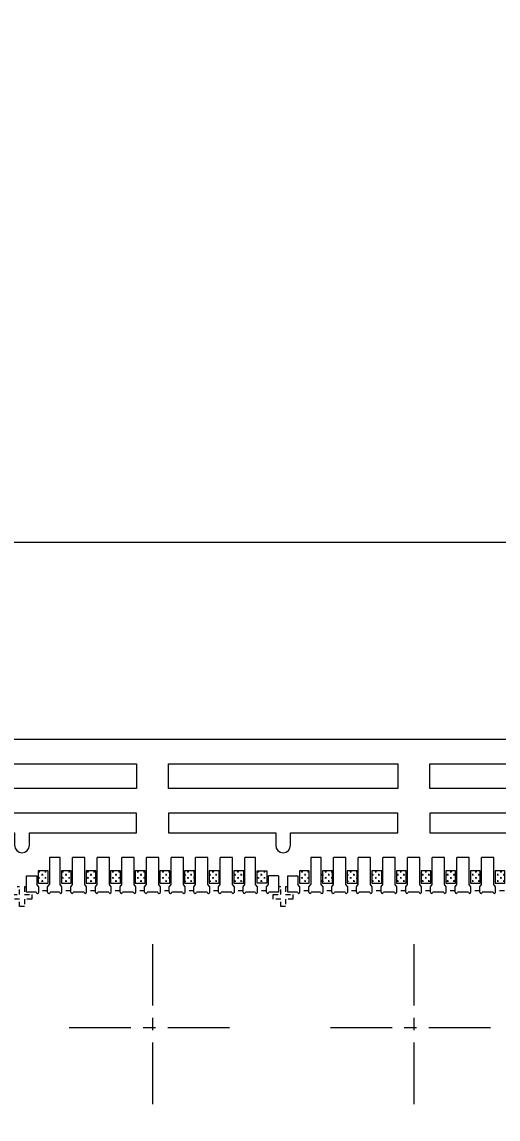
# Model space of a CAD drawing. Header units: millimetres. Extents: x 4544 to 5081, y 1539 to 1788.
# Drawn here: x 4911.6 to 4921.26, y 1747.91 to 1770.18 of the extents above; entities that cross this region are included whole.
import ezdxf

# ---------------------------------------------------------------- set-up
doc = ezdxf.new("R2010")
doc.units = ezdxf.units.MM
doc.linetypes.add('CENTER', pattern=[2, 1.25, -0.25, 0.25, -0.25])
doc.linetypes.add('HIDDEN', pattern=[0.375, 0.25, -0.125])
for name, color, linetype in [('1', 7, 'Continuous'), ('1D', 4, 'Continuous'), ('2D', 4, 'Continuous'), ('PKG', 2, 'Continuous'), ('PLATING', 3, 'Continuous'), ('中心线', 1, 'CENTER')]:
    doc.layers.add(name, color=color, linetype=linetype)
pattern_1 = [(0, (-4196.66482, -1663.62), (0.0635, 0.0635), [0.03175, -0.09525]), (90, (-4196.64895, -1663.63588), (-0.0635, 0.0635), [0.03175, -0.09525])]
pattern_2 = [(0, (-4198.41482, -1663.62), (0.0635, 0.0635), [0.03175, -0.09525]), (90, (-4198.39895, -1663.63588), (-0.0635, 0.0635), [0.03175, -0.09525])]

msp = doc.modelspace()

# ---------------------------------------------------------------- hatches: boundary and pattern name
at = {"layer": 'PLATING', "lineweight": 5}
h = msp.add_hatch(dxfattribs=at)
h.set_pattern_fill('CROSS', color=3, scale=0.01)
h.set_pattern_definition(pattern_2)
h.paths.add_polyline_path([(4911.9257, 1752.9479), (4912.1257, 1752.9479), (4912.1257, 1752.6979), (4911.9257, 1752.6979)])
h = msp.add_hatch(dxfattribs=at)
h.set_pattern_fill('CROSS', color=3, scale=0.01)
h.set_pattern_definition(pattern_1)
h.paths.add_polyline_path([(4912.5957, 1752.6979), (4912.3957, 1752.6979), (4912.3957, 1752.9479), (4912.5957, 1752.9479)])
h = msp.add_hatch(dxfattribs=at)
h.set_pattern_fill('CROSS', color=3, scale=0.01)
h.set_pattern_definition(pattern_1)
h.paths.add_polyline_path([(4913.0957, 1752.6979), (4912.8957, 1752.6979), (4912.8957, 1752.9479), (4913.0957, 1752.9479)])
h = msp.add_hatch(dxfattribs=at)
h.set_pattern_fill('CROSS', color=3, scale=0.01)
h.set_pattern_definition(pattern_1)
h.paths.add_polyline_path([(4913.5957, 1752.6979), (4913.3957, 1752.6979), (4913.3957, 1752.9479), (4913.5957, 1752.9479)])
h = msp.add_hatch(dxfattribs=at)
h.set_pattern_fill('CROSS', color=3, scale=0.01)
h.set_pattern_definition(pattern_1)
h.paths.add_polyline_path([(4914.0957, 1752.6979), (4913.8957, 1752.6979), (4913.8957, 1752.9479), (4914.0957, 1752.9479)])
h = msp.add_hatch(dxfattribs=at)
h.set_pattern_fill('CROSS', color=3, scale=0.01)
h.set_pattern_definition(pattern_1)
h.paths.add_polyline_path([(4914.5957, 1752.6979), (4914.3957, 1752.6979), (4914.3957, 1752.9479), (4914.5957, 1752.9479)])
h = msp.add_hatch(dxfattribs=at)
h.set_pattern_fill('CROSS', color=3, scale=0.01)
h.set_pattern_definition(pattern_1)
h.paths.add_polyline_path([(4915.0957, 1752.6979), (4914.8957, 1752.6979), (4914.8957, 1752.9479), (4915.0957, 1752.9479)])
h = msp.add_hatch(dxfattribs=at)
h.set_pattern_fill('CROSS', color=3, scale=0.01)
h.set_pattern_definition(pattern_1)
h.paths.add_polyline_path([(4915.5957, 1752.6979), (4915.3957, 1752.6979), (4915.3957, 1752.9479), (4915.5957, 1752.9479)])
h = msp.add_hatch(dxfattribs=at)
h.set_pattern_fill('CROSS', color=3, scale=0.01)
h.set_pattern_definition(pattern_1)
h.paths.add_polyline_path([(4916.0957, 1752.6979), (4915.8957, 1752.6979), (4915.8957, 1752.9479), (4916.0957, 1752.9479)])
h = msp.add_hatch(dxfattribs=at)
h.set_pattern_fill('CROSS', color=3, scale=0.01)
h.set_pattern_definition(pattern_2)
h.paths.add_polyline_path([(4916.5657, 1752.6979), (4916.3657, 1752.6979), (4916.3657, 1752.9479), (4916.5657, 1752.9479)])
h = msp.add_hatch(dxfattribs=at)
h.set_pattern_fill('CROSS', color=3, scale=0.01)
h.set_pattern_definition(pattern_2)
h.paths.add_polyline_path([(4917.2257, 1752.9479), (4917.4257, 1752.9479), (4917.4257, 1752.6979), (4917.2257, 1752.6979)])
h = msp.add_hatch(dxfattribs=at)
h.set_pattern_fill('CROSS', color=3, scale=0.01)
h.set_pattern_definition(pattern_1)
h.paths.add_polyline_path([(4917.8957, 1752.6979), (4917.6957, 1752.6979), (4917.6957, 1752.9479), (4917.8957, 1752.9479)])
h = msp.add_hatch(dxfattribs=at)
h.set_pattern_fill('CROSS', color=3, scale=0.01)
h.set_pattern_definition(pattern_1)
h.paths.add_polyline_path([(4918.3957, 1752.6979), (4918.1957, 1752.6979), (4918.1957, 1752.9479), (4918.3957, 1752.9479)])
h = msp.add_hatch(dxfattribs=at)
h.set_pattern_fill('CROSS', color=3, scale=0.01)
h.set_pattern_definition(pattern_1)
h.paths.add_polyline_path([(4918.8957, 1752.6979), (4918.6957, 1752.6979), (4918.6957, 1752.9479), (4918.8957, 1752.9479)])
h = msp.add_hatch(dxfattribs=at)
h.set_pattern_fill('CROSS', color=3, scale=0.01)
h.set_pattern_definition(pattern_1)
h.paths.add_polyline_path([(4919.3957, 1752.6979), (4919.1957, 1752.6979), (4919.1957, 1752.9479), (4919.3957, 1752.9479)])
h = msp.add_hatch(dxfattribs=at)
h.set_pattern_fill('CROSS', color=3, scale=0.01)
h.set_pattern_definition(pattern_1)
h.paths.add_polyline_path([(4919.8957, 1752.6979), (4919.6957, 1752.6979), (4919.6957, 1752.9479), (4919.8957, 1752.9479)])
h = msp.add_hatch(dxfattribs=at)
h.set_pattern_fill('CROSS', color=3, scale=0.01)
h.set_pattern_definition(pattern_1)
h.paths.add_polyline_path([(4920.3957, 1752.6979), (4920.1957, 1752.6979), (4920.1957, 1752.9479), (4920.3957, 1752.9479)])
h = msp.add_hatch(dxfattribs=at)
h.set_pattern_fill('CROSS', color=3, scale=0.01)
h.set_pattern_definition(pattern_1)
h.paths.add_polyline_path([(4920.8957, 1752.6979), (4920.6957, 1752.6979), (4920.6957, 1752.9479), (4920.8957, 1752.9479)])
h = msp.add_hatch(dxfattribs=at)
h.set_pattern_fill('CROSS', color=3, scale=0.01)
h.set_pattern_definition(pattern_1)
h.paths.add_polyline_path([(4921.3957, 1752.6979), (4921.1957, 1752.6979), (4921.1957, 1752.9479), (4921.3957, 1752.9479)])

# ---------------------------------------------------------------- linework, layer by layer
at = {"lineweight": 5}
for p, q in [((4912.3707, 1753.2229), (4912.1557, 1753.2229)), ((4912.1557, 1753.2229), (4912.1557, 1752.6729)), ((4912.3707, 1752.6729), (4912.3707, 1753.2229)), ((4912.8707, 1753.2229), (4912.6207, 1753.2229)), ((4912.6207, 1752.6729), (4912.6207, 1753.2229)), ((4912.8707, 1752.6729), (4912.8707, 1753.2229)), ((4913.3707, 1753.2229), (4913.1207, 1753.2229)), ((4913.1207, 1752.6729), (4913.1207, 1753.2229)), ((4913.3707, 1752.6729), (4913.3707, 1753.2229)), ((4913.8707, 1753.2229), (4913.6207, 1753.2229)), ((4913.6207, 1752.6729), (4913.6207, 1753.2229)), ((4913.8707, 1752.6729), (4913.8707, 1753.2229)), ((4914.3707, 1753.2229), (4914.1207, 1753.2229)), ((4914.1207, 1752.6729), (4914.1207, 1753.2229)), ((4914.3707, 1752.6729), (4914.3707, 1753.2229)), ((4914.8707, 1753.2229), (4914.6207, 1753.2229)), ((4914.6207, 1752.6729), (4914.6207, 1753.2229)), ((4914.8707, 1752.6729), (4914.8707, 1753.2229)), ((4915.3707, 1753.2229), (4915.1207, 1753.2229)), ((4915.1207, 1752.6729), (4915.1207, 1753.2229)), ((4915.3707, 1752.6729), (4915.3707, 1753.2229)), ((4915.8707, 1753.2229), (4915.6207, 1753.2229)), ((4915.6207, 1752.6729), (4915.6207, 1753.2229)), ((4915.8707, 1752.6729), (4915.8707, 1753.2229)), ((4916.3357, 1753.2229), (4916.1207, 1753.2229)), ((4916.1207, 1752.6729), (4916.1207, 1753.2229)), ((4916.3357, 1752.6729), (4916.3357, 1753.2229)), ((4917.6707, 1753.2229), (4917.4557, 1753.2229)), ((4917.4557, 1753.2229), (4917.4557, 1752.6729)), ((4917.6707, 1752.6729), (4917.6707, 1753.2229)), ((4918.1707, 1753.2229), (4917.9207, 1753.2229)), ((4917.9207, 1752.6729), (4917.9207, 1753.2229)), ((4918.1707, 1752.6729), (4918.1707, 1753.2229)), ((4918.6707, 1753.2229), (4918.4207, 1753.2229)), ((4918.4207, 1752.6729), (4918.4207, 1753.2229)), ((4918.6707, 1752.6729), (4918.6707, 1753.2229)), ((4919.1707, 1753.2229), (4918.9207, 1753.2229)), ((4918.9207, 1752.6729), (4918.9207, 1753.2229)), ((4919.1707, 1752.6729), (4919.1707, 1753.2229)), ((4919.6707, 1753.2229), (4919.4207, 1753.2229)), ((4919.4207, 1752.6729), (4919.4207, 1753.2229)), ((4919.6707, 1752.6729), (4919.6707, 1753.2229)), ((4920.1707, 1753.2229), (4919.9207, 1753.2229)), ((4919.9207, 1752.6729), (4919.9207, 1753.2229)), ((4920.1707, 1752.6729), (4920.1707, 1753.2229)), ((4920.6707, 1753.2229), (4920.4207, 1753.2229)), ((4920.4207, 1752.6729), (4920.4207, 1753.2229)), ((4920.6707, 1752.6729), (4920.6707, 1753.2229)), ((4921.1707, 1753.2229), (4920.9207, 1753.2229)), ((4920.9207, 1752.6729), (4920.9207, 1753.2229)), ((4921.1707, 1752.6729), (4921.1707, 1753.2229)), ((4911.6907, 1752.8479), (4911.8957, 1752.8479)), ((4911.8957, 1752.8479), (4911.8957, 1752.6729)), ((4916.8007, 1752.8479), (4916.5957, 1752.8479)), ((4916.5957, 1752.6729), (4916.5957, 1752.8479)), ((4916.9907, 1752.8479), (4917.1957, 1752.8479)), ((4917.1957, 1752.8479), (4917.1957, 1752.6729)), ((4911.9357, 1752.6229), (4911.8957, 1752.6729)), ((4911.9357, 1752.5179), (4911.9357, 1752.6229)), ((4912.1157, 1752.6229), (4912.1557, 1752.6729)), ((4912.1157, 1752.5179), (4912.1157, 1752.6229)), ((4912.4057, 1752.6229), (4912.3707, 1752.6729)), ((4912.4057, 1752.5179), (4912.4057, 1752.6229)), ((4912.5857, 1752.6229), (4912.6207, 1752.6729)), ((4912.5857, 1752.5179), (4912.5857, 1752.6229)), ((4912.9057, 1752.6229), (4912.8707, 1752.6729)), ((4912.9057, 1752.5179), (4912.9057, 1752.6229)), ((4913.0857, 1752.6229), (4913.1207, 1752.6729)), ((4913.0857, 1752.5179), (4913.0857, 1752.6229)), ((4913.4057, 1752.6229), (4913.3707, 1752.6729)), ((4913.4057, 1752.5179), (4913.4057, 1752.6229)), ((4913.5857, 1752.6229), (4913.6207, 1752.6729)), ((4913.5857, 1752.5179), (4913.5857, 1752.6229)), ((4913.9057, 1752.6229), (4913.8707, 1752.6729)), ((4913.9057, 1752.5179), (4913.9057, 1752.6229)), ((4914.0857, 1752.6229), (4914.1207, 1752.6729)), ((4914.0857, 1752.5179), (4914.0857, 1752.6229)), ((4914.4057, 1752.6229), (4914.3707, 1752.6729)), ((4914.4057, 1752.5179), (4914.4057, 1752.6229)), ((4914.5857, 1752.6229), (4914.6207, 1752.6729)), ((4914.5857, 1752.5179), (4914.5857, 1752.6229)), ((4914.9057, 1752.6229), (4914.8707, 1752.6729)), ((4914.9057, 1752.5179), (4914.9057, 1752.6229)), ((4915.0857, 1752.6229), (4915.1207, 1752.6729)), ((4915.0857, 1752.5179), (4915.0857, 1752.6229)), ((4915.4057, 1752.6229), (4915.3707, 1752.6729)), ((4915.4057, 1752.5179), (4915.4057, 1752.6229)), ((4915.5857, 1752.6229), (4915.6207, 1752.6729)), ((4915.5857, 1752.5179), (4915.5857, 1752.6229)), ((4915.9057, 1752.6229), (4915.8707, 1752.6729)), ((4915.9057, 1752.5179), (4915.9057, 1752.6229)), ((4916.0857, 1752.6229), (4916.1207, 1752.6729)), ((4916.0857, 1752.5179), (4916.0857, 1752.6229)), ((4916.3757, 1752.6229), (4916.3357, 1752.6729)), ((4916.3757, 1752.5179), (4916.3757, 1752.6229)), ((4916.5557, 1752.6229), (4916.5957, 1752.6729)), ((4916.5557, 1752.5179), (4916.5557, 1752.6229)), ((4917.2357, 1752.6229), (4917.1957, 1752.6729)), ((4917.2357, 1752.5179), (4917.2357, 1752.6229)), ((4917.4157, 1752.6229), (4917.4557, 1752.6729)), ((4917.4157, 1752.5179), (4917.4157, 1752.6229)), ((4917.7057, 1752.6229), (4917.6707, 1752.6729)), ((4917.7057, 1752.5179), (4917.7057, 1752.6229)), ((4917.8857, 1752.6229), (4917.9207, 1752.6729)), ((4917.8857, 1752.5179), (4917.8857, 1752.6229)), ((4918.2057, 1752.6229), (4918.1707, 1752.6729)), ((4918.2057, 1752.5179), (4918.2057, 1752.6229)), ((4918.3857, 1752.6229), (4918.4207, 1752.6729)), ((4918.3857, 1752.5179), (4918.3857, 1752.6229)), ((4918.7057, 1752.6229), (4918.6707, 1752.6729)), ((4918.7057, 1752.5179), (4918.7057, 1752.6229)), ((4918.8857, 1752.6229), (4918.9207, 1752.6729)), ((4918.8857, 1752.5179), (4918.8857, 1752.6229)), ((4919.2057, 1752.6229), (4919.1707, 1752.6729)), ((4919.2057, 1752.5179), (4919.2057, 1752.6229)), ((4919.3857, 1752.6229), (4919.4207, 1752.6729)), ((4919.3857, 1752.5179), (4919.3857, 1752.6229)), ((4919.7057, 1752.6229), (4919.6707, 1752.6729)), ((4919.7057, 1752.5179), (4919.7057, 1752.6229)), ((4919.8857, 1752.6229), (4919.9207, 1752.6729)), ((4919.8857, 1752.5179), (4919.8857, 1752.6229)), ((4920.2057, 1752.6229), (4920.1707, 1752.6729)), ((4920.2057, 1752.5179), (4920.2057, 1752.6229)), ((4920.3857, 1752.6229), (4920.4207, 1752.6729)), ((4920.3857, 1752.5179), (4920.3857, 1752.6229)), ((4920.7057, 1752.6229), (4920.6707, 1752.6729)), ((4920.7057, 1752.5179), (4920.7057, 1752.6229)), ((4920.8857, 1752.6229), (4920.9207, 1752.6729)), ((4920.8857, 1752.5179), (4920.8857, 1752.6229)), ((4921.2057, 1752.6229), (4921.1707, 1752.6729)), ((4921.2057, 1752.5179), (4921.2057, 1752.6229))]:
    msp.add_line(p, q, dxfattribs=at)
for points in [[(4909.2707, 1755.1229), (4913.9207, 1755.1229), (4913.9207, 1754.6229), (4909.2707, 1754.6229)], [(4914.5707, 1755.1229), (4919.2207, 1755.1229), (4919.2207, 1754.6229), (4914.5707, 1754.6229)], [(4919.8707, 1755.1229), (4924.5207, 1755.1229), (4924.5207, 1754.6229), (4919.8707, 1754.6229)]]:
    msp.add_lwpolyline(points, close=True, dxfattribs=at)
for points in [[(4911.4457, 1753.4679, 1), (4911.7457, 1753.4679), (4911.7457, 1753.7229), (4913.9207, 1753.7229), (4913.9207, 1754.1229), (4909.2707, 1754.1229), (4909.2707, 1753.7229), (4911.4457, 1753.7229)], [(4916.7457, 1753.4679, 1), (4917.0457, 1753.4679), (4917.0457, 1753.7229), (4919.2207, 1753.7229), (4919.2207, 1754.1229), (4914.5707, 1754.1229), (4914.5707, 1753.7229), (4916.7457, 1753.7229)], [(4922.0457, 1753.4679, 1), (4922.3457, 1753.4679), (4922.3457, 1753.7229), (4924.5207, 1753.7229), (4924.5207, 1754.1229), (4919.8707, 1754.1229), (4919.8707, 1753.7229), (4922.0457, 1753.7229)]]:
    msp.add_lwpolyline(points, format="xyb", close=True, dxfattribs=at)
for points in [[(4911.8857, 1752.5179), (4911.6907, 1752.5179), (4911.6907, 1752.8479)], [(4916.8007, 1752.8479), (4916.8007, 1752.5179), (4916.6057, 1752.5179)], [(4917.1857, 1752.5179), (4916.9907, 1752.5179), (4916.9907, 1752.8479)], [(4912.3557, 1752.5179), (4912.1657, 1752.5179)], [(4912.8557, 1752.5179), (4912.6357, 1752.5179)], [(4913.3557, 1752.5179), (4913.1357, 1752.5179)], [(4913.8557, 1752.5179), (4913.6357, 1752.5179)], [(4914.3557, 1752.5179), (4914.1357, 1752.5179)], [(4914.8557, 1752.5179), (4914.6357, 1752.5179)], [(4915.3557, 1752.5179), (4915.1357, 1752.5179)], [(4915.8557, 1752.5179), (4915.6357, 1752.5179)], [(4916.3257, 1752.5179), (4916.1357, 1752.5179)], [(4917.6557, 1752.5179), (4917.4657, 1752.5179)], [(4918.1557, 1752.5179), (4917.9357, 1752.5179)], [(4918.6557, 1752.5179), (4918.4357, 1752.5179)], [(4919.1557, 1752.5179), (4918.9357, 1752.5179)], [(4919.6557, 1752.5179), (4919.4357, 1752.5179)], [(4920.1557, 1752.5179), (4919.9357, 1752.5179)], [(4920.6557, 1752.5179), (4920.4357, 1752.5179)], [(4921.1557, 1752.5179), (4920.9357, 1752.5179)]]:
    msp.add_lwpolyline(points, dxfattribs=at)
for centre in [(4911.9107, 1752.5179), (4912.1407, 1752.5179), (4912.3807, 1752.5179), (4912.6107, 1752.5179), (4912.8807, 1752.5179), (4913.1107, 1752.5179), (4913.3807, 1752.5179), (4913.6107, 1752.5179), (4913.8807, 1752.5179), (4914.1107, 1752.5179), (4914.3807, 1752.5179), (4914.6107, 1752.5179), (4914.8807, 1752.5179), (4915.1107, 1752.5179), (4915.3807, 1752.5179), (4915.6107, 1752.5179), (4915.8807, 1752.5179), (4916.1107, 1752.5179), (4916.3507, 1752.5179), (4916.5807, 1752.5179), (4917.2107, 1752.5179), (4917.4407, 1752.5179), (4917.6807, 1752.5179), (4917.9107, 1752.5179), (4918.1807, 1752.5179), (4918.4107, 1752.5179), (4918.6807, 1752.5179), (4918.9107, 1752.5179), (4919.1807, 1752.5179), (4919.4107, 1752.5179), (4919.6807, 1752.5179), (4919.9107, 1752.5179), (4920.1807, 1752.5179), (4920.4107, 1752.5179), (4920.6807, 1752.5179), (4920.9107, 1752.5179), (4921.1807, 1752.5179)]:
    msp.add_arc(centre, 0.025, 180, 0, dxfattribs=at)
at = {"layer": '1', "lineweight": 5}
msp.add_line((4883.7957, 1759.6229), (4959.2957, 1759.6229), dxfattribs=at)
at = {"layer": '1D', "color": 4, "linetype": 'HIDDEN', "lineweight": 5, "ltscale": 0.3}
for points in [[(4912.1157, 1752.5429), (4911.9357, 1752.5429)], [(4912.5857, 1752.5429), (4912.4057, 1752.5429)], [(4913.0857, 1752.5429), (4912.9057, 1752.5429)], [(4913.5857, 1752.5429), (4913.4057, 1752.5429)], [(4914.0857, 1752.5429), (4913.9057, 1752.5429)], [(4914.5857, 1752.5429), (4914.4057, 1752.5429)], [(4915.0857, 1752.5429), (4914.9057, 1752.5429)], [(4915.5857, 1752.5429), (4915.4057, 1752.5429)], [(4916.0857, 1752.5429), (4915.9057, 1752.5429)], [(4916.5557, 1752.5429), (4916.3757, 1752.5429)], [(4917.4157, 1752.5429), (4917.2357, 1752.5429)], [(4917.8857, 1752.5429), (4917.7057, 1752.5429)], [(4918.3857, 1752.5429), (4918.2057, 1752.5429)], [(4918.8857, 1752.5429), (4918.7057, 1752.5429)], [(4919.3857, 1752.5429), (4919.2057, 1752.5429)], [(4919.8857, 1752.5429), (4919.7057, 1752.5429)], [(4920.3857, 1752.5429), (4920.2057, 1752.5429)], [(4920.8857, 1752.5429), (4920.7057, 1752.5429)], [(4921.3857, 1752.5429), (4921.2057, 1752.5429)]]:
    msp.add_lwpolyline(points, dxfattribs=at)
at = {"layer": '2D', "color": 4, "linetype": 'HIDDEN', "lineweight": 5, "ltscale": 0.3}
for points in [[(4911.6907, 1752.6229), (4911.6457, 1752.6229), (4911.6457, 1752.4729), (4911.7957, 1752.4729), (4911.7957, 1752.3729), (4911.6457, 1752.3729), (4911.6457, 1752.2229), (4911.5457, 1752.2229), (4911.5457, 1752.3729), (4911.3957, 1752.3729), (4911.3957, 1752.4729), (4911.5457, 1752.4729), (4911.5457, 1752.6229), (4911.5007, 1752.6229)], [(4916.9907, 1752.6229), (4916.9457, 1752.6229), (4916.9457, 1752.4729), (4917.0957, 1752.4729), (4917.0957, 1752.3729), (4916.9457, 1752.3729), (4916.9457, 1752.2229), (4916.8457, 1752.2229), (4916.8457, 1752.3729), (4916.6957, 1752.3729), (4916.6957, 1752.4729), (4916.8457, 1752.4729), (4916.8457, 1752.6229), (4916.8007, 1752.6229)]]:
    msp.add_lwpolyline(points, dxfattribs=at)
at = {"layer": 'PKG', "color": 1, "lineweight": 5}
msp.add_lwpolyline([(4959.2957, 1685.6229), (4887.2957, 1685.6229), (4887.2957, 1755.6229), (4959.2957, 1755.6229)], dxfattribs=at)
at = {"layer": 'PLATING', "lineweight": 5}
for points in [[(4911.9257, 1752.6979), (4912.1257, 1752.6979), (4912.1257, 1752.9479), (4911.9257, 1752.9479)], [(4912.3957, 1752.6979), (4912.5957, 1752.6979), (4912.5957, 1752.9479), (4912.3957, 1752.9479)], [(4912.8957, 1752.6979), (4913.0957, 1752.6979), (4913.0957, 1752.9479), (4912.8957, 1752.9479)], [(4913.3957, 1752.6979), (4913.5957, 1752.6979), (4913.5957, 1752.9479), (4913.3957, 1752.9479)], [(4913.8957, 1752.6979), (4914.0957, 1752.6979), (4914.0957, 1752.9479), (4913.8957, 1752.9479)], [(4914.3957, 1752.6979), (4914.5957, 1752.6979), (4914.5957, 1752.9479), (4914.3957, 1752.9479)], [(4914.8957, 1752.6979), (4915.0957, 1752.6979), (4915.0957, 1752.9479), (4914.8957, 1752.9479)], [(4915.3957, 1752.6979), (4915.5957, 1752.6979), (4915.5957, 1752.9479), (4915.3957, 1752.9479)], [(4915.8957, 1752.6979), (4916.0957, 1752.6979), (4916.0957, 1752.9479), (4915.8957, 1752.9479)], [(4916.5657, 1752.6979), (4916.3657, 1752.6979), (4916.3657, 1752.9479), (4916.5657, 1752.9479)], [(4917.2257, 1752.6979), (4917.4257, 1752.6979), (4917.4257, 1752.9479), (4917.2257, 1752.9479)], [(4917.6957, 1752.6979), (4917.8957, 1752.6979), (4917.8957, 1752.9479), (4917.6957, 1752.9479)], [(4918.1957, 1752.6979), (4918.3957, 1752.6979), (4918.3957, 1752.9479), (4918.1957, 1752.9479)], [(4918.6957, 1752.6979), (4918.8957, 1752.6979), (4918.8957, 1752.9479), (4918.6957, 1752.9479)], [(4919.1957, 1752.6979), (4919.3957, 1752.6979), (4919.3957, 1752.9479), (4919.1957, 1752.9479)], [(4919.6957, 1752.6979), (4919.8957, 1752.6979), (4919.8957, 1752.9479), (4919.6957, 1752.9479)], [(4920.1957, 1752.6979), (4920.3957, 1752.6979), (4920.3957, 1752.9479), (4920.1957, 1752.9479)], [(4920.6957, 1752.6979), (4920.8957, 1752.6979), (4920.8957, 1752.9479), (4920.6957, 1752.9479)], [(4921.1957, 1752.6979), (4921.3957, 1752.6979), (4921.3957, 1752.9479), (4921.1957, 1752.9479)]]:
    msp.add_lwpolyline(points, close=True, dxfattribs=at)
at = {"layer": '中心线', "linetype": 'CENTER', "lineweight": 5}
for p, q in [((4914.2457, 1751.4636), (4914.2457, 1748.0821)), ((4919.5457, 1751.4636), (4919.5457, 1748.0821)), ((4912.5549, 1749.7729), (4915.9364, 1749.7729)), ((4917.8549, 1749.7729), (4921.2364, 1749.7729))]:
    msp.add_line(p, q, dxfattribs=at)

doc.saveas('drawing.dxf')
